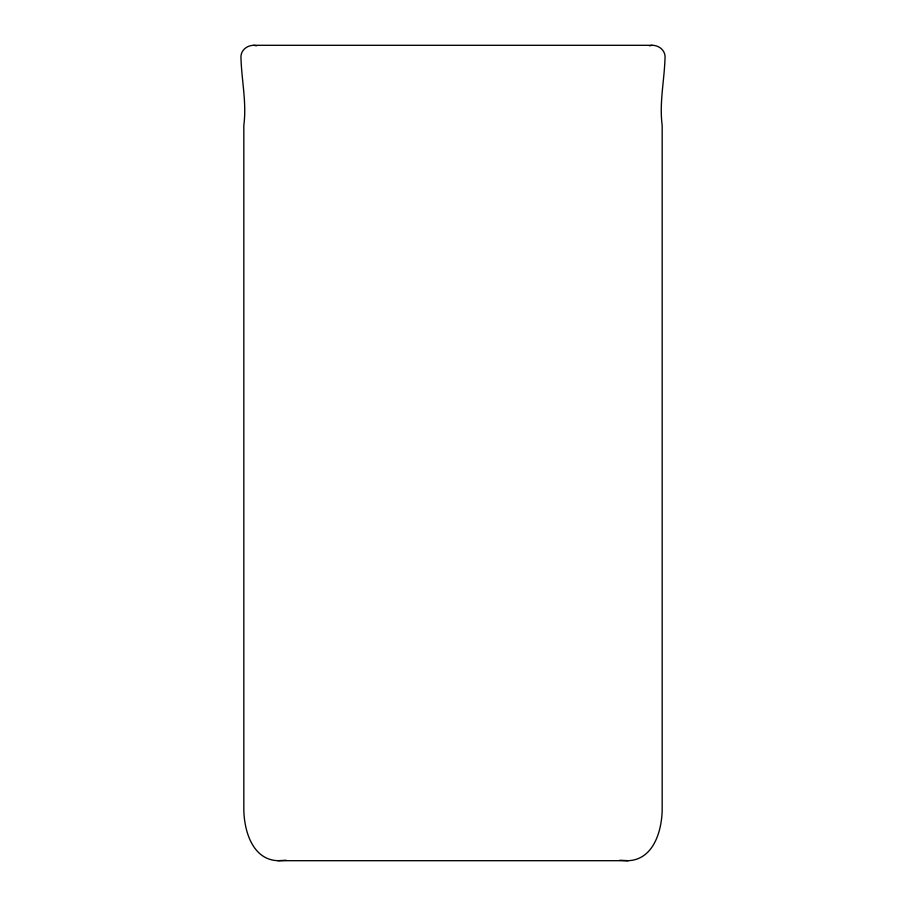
<?xml version="1.0" encoding="UTF-8"?>
<svg xmlns="http://www.w3.org/2000/svg" width="906" height="906" viewBox="0 0 906 906"><rect width="100%" height="100%" fill="white"/><g stroke="black" fill="none" stroke-linecap="round" stroke-linejoin="round"><path stroke-width="1.36" d="M628.062 860.7C653.498 859.794 661.799 831.006 662.173 809.907L662.173 125.334C659.138 102.152 664.653 79.252 665.061 56.229C664.574 49.671 658.503 45.289 652.195 45.3L253.805 45.3C247.497 45.289 241.426 49.671 240.939 56.229C241.347 79.252 246.862 102.152 243.827 125.334L243.827 809.907C244.201 831.006 252.502 859.794 277.938 860.7L628.062 860.7L619.772 860.258M649.421 45.798L652.195 45.3M277.938 860.7L286.228 860.258M253.805 45.3L256.579 45.798"/></g></svg>
